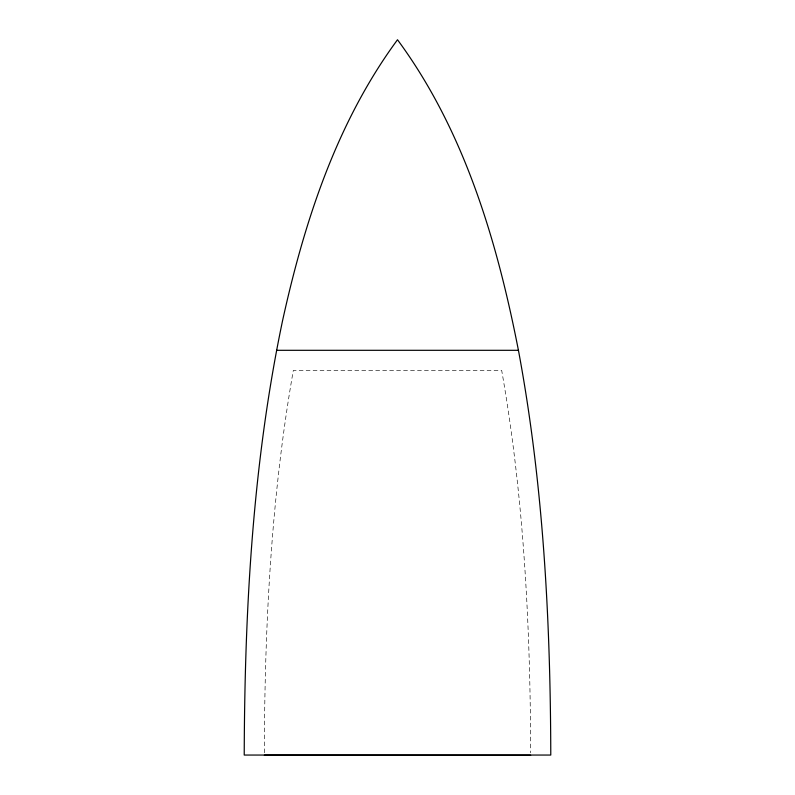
<?xml version="1.0" encoding="UTF-8"?>
<svg xmlns="http://www.w3.org/2000/svg" width="795" height="795" viewBox="0 0 795 795"><rect width="100%" height="100%" fill="white"/><g stroke="black" fill="none" stroke-linecap="round" stroke-linejoin="round"><path stroke-width="0.6" stroke-dasharray="3.98 2.98" d="M264.347 752.785C264.656 624.9 271.165 496.557 293.315 370.42L501.685 370.42C523.835 496.577 530.344 624.94 530.653 752.855"/><path stroke-width="1.19" d="M276.571 350.307L518.429 350.307C543.313 483.648 550.448 619.623 550.776 755.051L244.224 755.051C244.671 609.626 252.651 463.406 282.543 320.763C304.336 221.656 336.702 122.271 397.5 39.75C464.379 130.45 497.044 241.044 518.429 350.307M264.338 755.18L530.663 755.25"/></g></svg>
